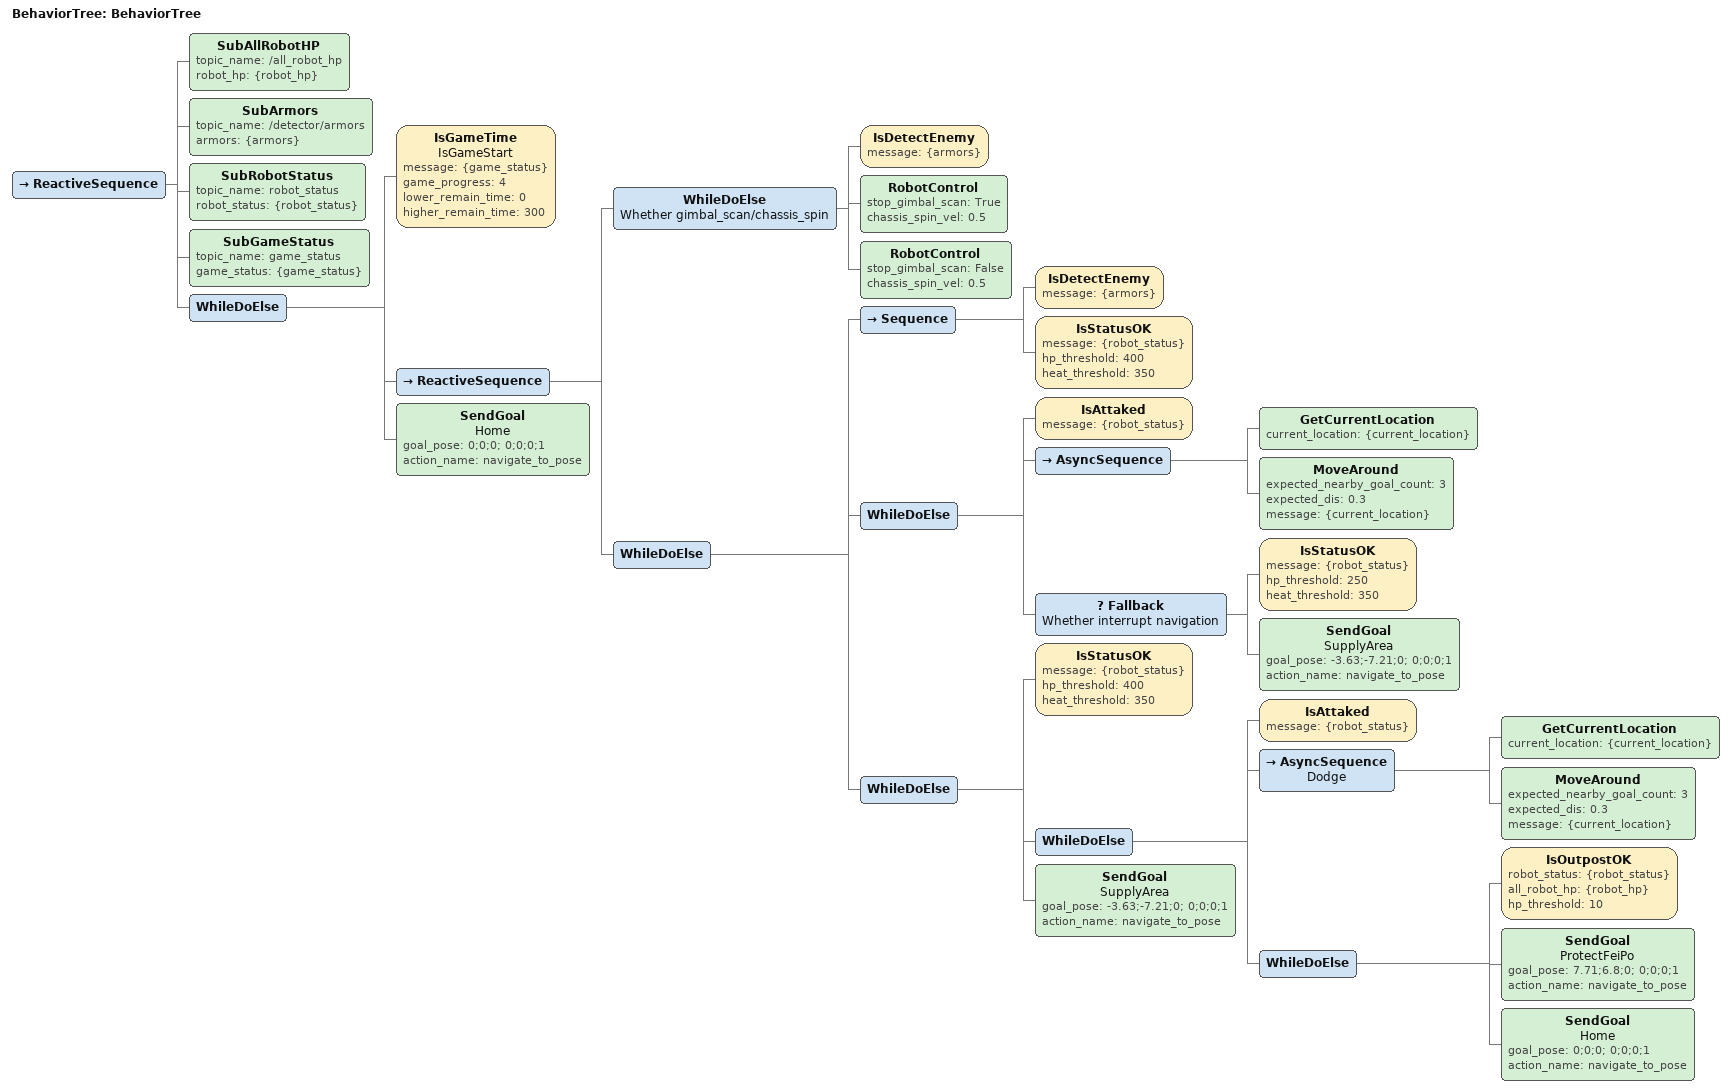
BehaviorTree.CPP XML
<?xml version="1.0" encoding="UTF-8"?>
<root BTCPP_format="4"
      main_tree_to_execute="BehaviorTree">
  <BehaviorTree ID="BehaviorTree">
    <ReactiveSequence>
      <SubAllRobotHP topic_name="/all_robot_hp"
                     robot_hp="{robot_hp}"/>
      <SubArmors topic_name="/detector/armors"
                 armors="{armors}"/>
      <SubRobotStatus topic_name="robot_status"
                      robot_status="{robot_status}"/>
      <SubGameStatus topic_name="game_status"
                     game_status="{game_status}"/>
      <WhileDoElse>
        <IsGameTime name="IsGameStart"
                    message="{game_status}"
                    game_progress="4"
                    lower_remain_time="0"
                    higher_remain_time="300"/>
        <ReactiveSequence>
          <WhileDoElse name="Whether gimbal_scan/chassis_spin">
            <IsDetectEnemy message="{armors}"/>
            <RobotControl stop_gimbal_scan="True"
                          chassis_spin_vel="0.5"/>
            <RobotControl stop_gimbal_scan="False"
                          chassis_spin_vel="0.5"/>
          </WhileDoElse>
          <WhileDoElse>
            <Sequence>
              <IsDetectEnemy message="{armors}"/>
              <IsStatusOK message="{robot_status}"
                          hp_threshold="400"
                          heat_threshold="350"/>
            </Sequence>
            <WhileDoElse>
              <IsAttaked message="{robot_status}"/>
              <AsyncSequence>
                <GetCurrentLocation current_location="{current_location}"/>
                <MoveAround expected_nearby_goal_count="3"
                            expected_dis="0.3"
                            message="{current_location}"/>
              </AsyncSequence>
              <Fallback name="Whether interrupt navigation">
                <IsStatusOK message="{robot_status}"
                            hp_threshold="250"
                            heat_threshold="350"/>
                <SendGoal name="SupplyArea"
                          goal_pose="-3.63;-7.21;0; 0;0;0;1"
                          action_name="navigate_to_pose"/>
              </Fallback>
            </WhileDoElse>
            <WhileDoElse>
              <IsStatusOK message="{robot_status}"
                          hp_threshold="400"
                          heat_threshold="350"/>
              <WhileDoElse>
                <IsAttaked message="{robot_status}"/>
                <AsyncSequence name="Dodge">
                  <GetCurrentLocation current_location="{current_location}"/>
                  <MoveAround expected_nearby_goal_count="3"
                              expected_dis="0.3"
                              message="{current_location}"/>
                </AsyncSequence>
                <WhileDoElse>
                  <IsOutpostOK robot_status="{robot_status}"
                               all_robot_hp="{robot_hp}"
                               hp_threshold="10"/>
                  <SendGoal name="ProtectFeiPo"
                            goal_pose="7.71;6.8;0; 0;0;0;1"
                            action_name="navigate_to_pose"/>
                  <SendGoal name="Home"
                            goal_pose="0;0;0; 0;0;0;1"
                            action_name="navigate_to_pose"/>
                </WhileDoElse>
              </WhileDoElse>
              <SendGoal name="SupplyArea"
                        goal_pose="-3.63;-7.21;0; 0;0;0;1"
                        action_name="navigate_to_pose"/>
            </WhileDoElse>
          </WhileDoElse>
        </ReactiveSequence>
        <SendGoal name="Home"
                  goal_pose="0;0;0; 0;0;0;1"
                  action_name="navigate_to_pose"/>
      </WhileDoElse>
    </ReactiveSequence>
  </BehaviorTree>

</root>
